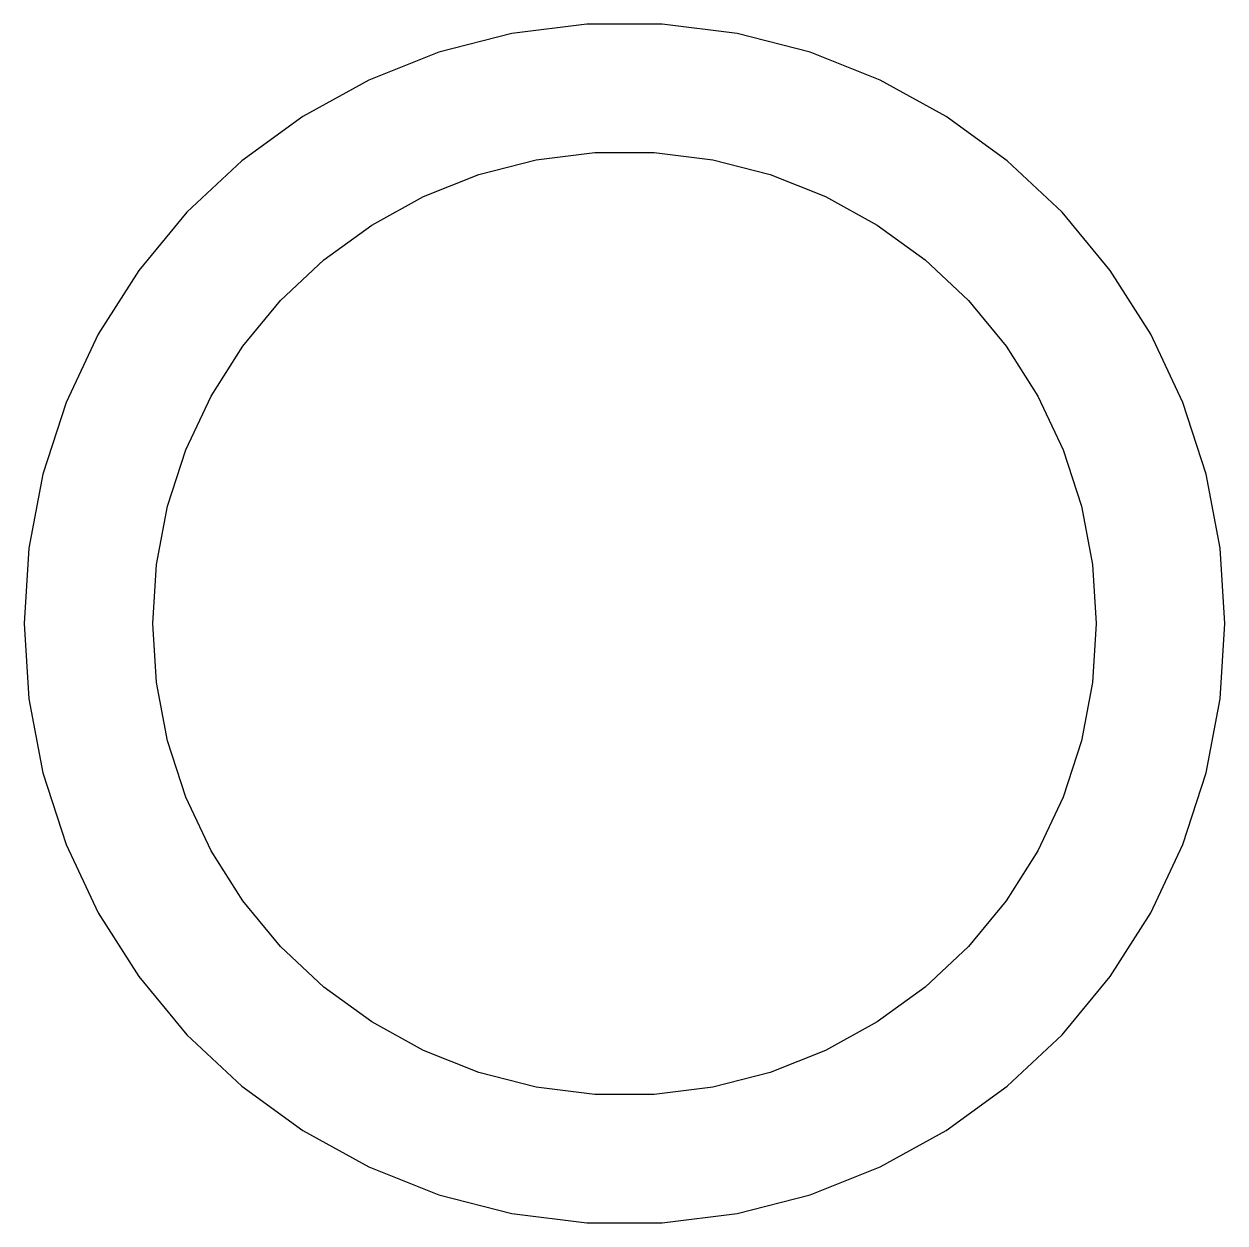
# Model space of a CAD drawing. Header units: metres. Extents: x -70 to 70, y -70 to 70.
import ezdxf

# ---------------------------------------------------------------- set-up
doc = ezdxf.new("R2010")
doc.units = ezdxf.units.M

msp = doc.modelspace()

# ---------------------------------------------------------------- linework, layer by layer
for p, q in [((-13.1167, 68.7601), (-21.6312, 66.574)), ((-4.39532, 69.8619), (-13.1167, 68.7601)), ((4.39532, 69.8619), (-4.39532, 69.8619)), ((13.1167, 68.7601), (4.39532, 69.8619)), ((21.6312, 66.574), (13.1167, 68.7601)), ((-21.6312, 66.574), (-29.8046, 63.3379)), ((29.8046, 63.3379), (21.6312, 66.574)), ((-29.8046, 63.3379), (-37.5079, 59.103)), ((37.5079, 59.103), (29.8046, 63.3379)), ((-37.5079, 59.103), (-44.6197, 53.9359)), ((44.6197, 53.9359), (37.5079, 59.103)), ((-10.306, 54.0258), (-3.45348, 54.8915)), ((-3.45348, 54.8915), (3.45348, 54.8915)), ((3.45348, 54.8915), (10.306, 54.0258)), ((-44.6197, 53.9359), (-51.0278, 47.9183)), ((-16.9959, 52.3081), (-10.306, 54.0258)), ((10.306, 54.0258), (16.9959, 52.3081)), ((51.0278, 47.9183), (44.6197, 53.9359)), ((-23.4179, 49.7655), (-16.9959, 52.3081)), ((16.9959, 52.3081), (23.4179, 49.7655)), ((-29.4705, 46.438), (-23.4179, 49.7655)), ((23.4179, 49.7655), (29.4705, 46.438)), ((-51.0278, 47.9183), (-56.6312, 41.145)), ((56.6312, 41.145), (51.0278, 47.9183)), ((-35.0583, 42.3782), (-29.4705, 46.438)), ((29.4705, 46.438), (35.0583, 42.3782)), ((-40.0933, 37.6501), (-35.0583, 42.3782)), ((35.0583, 42.3782), (40.0933, 37.6501)), ((-56.6312, 41.145), (-61.3415, 33.7227)), ((61.3415, 33.7227), (56.6312, 41.145)), ((-44.4959, 32.3282), (-40.0933, 37.6501)), ((40.0933, 37.6501), (44.4959, 32.3282)), ((-61.3415, 33.7227), (-65.0844, 25.7687)), ((65.0844, 25.7687), (61.3415, 33.7227)), ((-48.1969, 26.4964), (-44.4959, 32.3282)), ((44.4959, 32.3282), (48.1969, 26.4964)), ((-65.0844, 25.7687), (-67.8008, 17.4083)), ((-51.1377, 20.2468), (-48.1969, 26.4964)), ((48.1969, 26.4964), (51.1377, 20.2468)), ((67.8008, 17.4083), (65.0844, 25.7687)), ((-53.2721, 13.6779), (-51.1377, 20.2468)), ((51.1377, 20.2468), (53.2721, 13.6779)), ((-67.8008, 17.4083), (-69.448, 8.77332)), ((69.448, 8.77332), (67.8008, 17.4083)), ((-54.5663, 6.89333), (-53.2721, 13.6779)), ((53.2721, 13.6779), (54.5663, 6.89333)), ((-69.448, 8.77332), (-70, 0)), ((70, 0), (69.448, 8.77332)), ((-55, 0), (-54.5663, 6.89333)), ((54.5663, 6.89333), (55, 0)), ((-70, 0), (-69.448, -8.77332)), ((-54.5663, -6.89333), (-55, 0)), ((55, 0), (54.5663, -6.89333)), ((69.448, -8.77332), (70, 0)), ((-53.2721, -13.6779), (-54.5663, -6.89333)), ((54.5663, -6.89333), (53.2721, -13.6779)), ((-69.448, -8.77332), (-67.8008, -17.4083)), ((67.8008, -17.4083), (69.448, -8.77332)), ((-51.1377, -20.2468), (-53.2721, -13.6779)), ((53.2721, -13.6779), (51.1377, -20.2468)), ((-67.8008, -17.4083), (-65.0844, -25.7687)), ((65.0844, -25.7687), (67.8008, -17.4083)), ((-48.1969, -26.4964), (-51.1377, -20.2468)), ((51.1377, -20.2468), (48.1969, -26.4964)), ((-65.0844, -25.7687), (-61.3415, -33.7227)), ((-44.4959, -32.3282), (-48.1969, -26.4964)), ((48.1969, -26.4964), (44.4959, -32.3282)), ((61.3415, -33.7227), (65.0844, -25.7687)), ((-40.0933, -37.6501), (-44.4959, -32.3282)), ((44.4959, -32.3282), (40.0933, -37.6501)), ((-61.3415, -33.7227), (-56.6312, -41.145)), ((56.6312, -41.145), (61.3415, -33.7227)), ((-35.0583, -42.3782), (-40.0933, -37.6501)), ((40.0933, -37.6501), (35.0583, -42.3782)), ((-56.6312, -41.145), (-51.0278, -47.9183)), ((51.0278, -47.9183), (56.6312, -41.145)), ((-29.4705, -46.438), (-35.0583, -42.3782)), ((35.0583, -42.3782), (29.4705, -46.438)), ((-23.4179, -49.7655), (-29.4705, -46.438)), ((29.4705, -46.438), (23.4179, -49.7655)), ((-51.0278, -47.9183), (-44.6197, -53.9359)), ((44.6197, -53.9359), (51.0278, -47.9183)), ((-16.9959, -52.3081), (-23.4179, -49.7655)), ((23.4179, -49.7655), (16.9959, -52.3081)), ((-10.306, -54.0258), (-16.9959, -52.3081)), ((16.9959, -52.3081), (10.306, -54.0258)), ((-44.6197, -53.9359), (-37.5079, -59.103)), ((-3.45348, -54.8915), (-10.306, -54.0258)), ((10.306, -54.0258), (3.45348, -54.8915)), ((37.5079, -59.103), (44.6197, -53.9359)), ((3.45348, -54.8915), (-3.45348, -54.8915)), ((-37.5079, -59.103), (-29.8046, -63.3379)), ((29.8046, -63.3379), (37.5079, -59.103)), ((-29.8046, -63.3379), (-21.6312, -66.574)), ((21.6312, -66.574), (29.8046, -63.3379)), ((-21.6312, -66.574), (-13.1167, -68.7601)), ((13.1167, -68.7601), (21.6312, -66.574)), ((-13.1167, -68.7601), (-4.39532, -69.8619)), ((-4.39532, -69.8619), (4.39532, -69.8619)), ((4.39532, -69.8619), (13.1167, -68.7601))]:
    msp.add_line(p, q)

doc.saveas('drawing.dxf')
